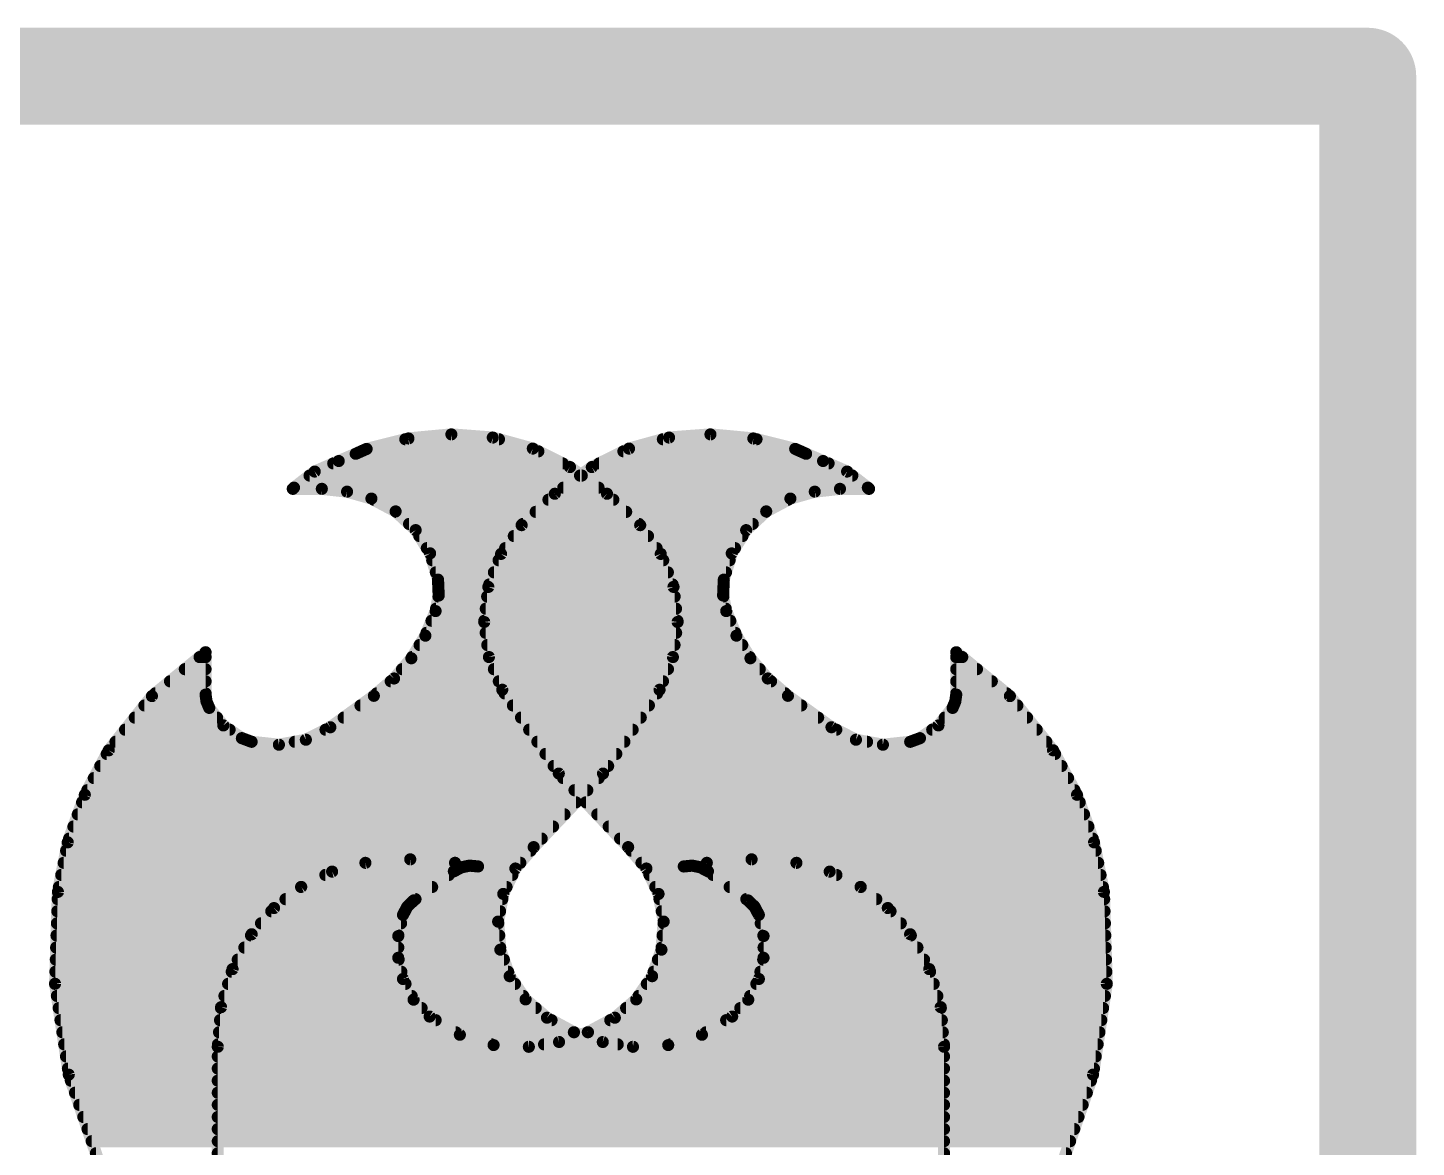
# Model space of a CAD drawing. Extents: x 0 to 108, y -18 to 20.
# Drawn here: x 16.238 to 19.152, y 16.802 to 19.152 of the extents above; entities that cross this region are included whole.
import ezdxf

# ---------------------------------------------------------------- set-up
doc = ezdxf.new("R2010")
doc.units = 0
for name, color, linetype in [('1', 12, 'CONTINUOUS'), ('16', 132, 'CONTINUOUS'), ('20', 53, 'CONTINUOUS'), ('21', 41, 'CONTINUOUS'), ('22', 40, 'CONTINUOUS')]:
    doc.layers.add(name, color=color, linetype=linetype)

msp = doc.modelspace()

# ---------------------------------------------------------------- linework, layer by layer
at = {"layer": '1', "const_width": 0.2032}
for points in [[(19.05, 19.05), (0, 19.05)], [(19.05, 0), (19.05, 19.05)]]:
    msp.add_lwpolyline(points, dxfattribs=at)
at = {"layer": '1', "const_width": 0.1016}
for points in [[(19.1008, 19.05, 1), (18.9992, 19.05)], [(19.05, 18.9992, 1), (19.05, 19.1008)]]:
    msp.add_lwpolyline(points, format="xyb", dxfattribs=at)
at = {"layer": '16', "const_width": 0.2032}
for points in [[(0, 19.05), (19.05, 19.05)], [(19.05, 19.05), (19.05, 0)]]:
    msp.add_lwpolyline(points, dxfattribs=at)
at = {"layer": '16', "const_width": 0.1016}
for points in [[(19.1008, 19.05, 1), (18.9992, 19.05)], [(19.05, 18.9992, 1), (19.05, 19.1008)]]:
    msp.add_lwpolyline(points, format="xyb", dxfattribs=at)
at = {"layer": '20', "const_width": 0.2032}
for points in [[(19.05, 19.05), (0, 19.05)], [(19.05, 0), (19.05, 19.05)]]:
    msp.add_lwpolyline(points, dxfattribs=at)
at = {"layer": '20', "const_width": 0.1016}
for points in [[(19.1008, 19.05, 1), (18.9992, 19.05)], [(19.05, 18.9992, 1), (19.05, 19.1008)]]:
    msp.add_lwpolyline(points, format="xyb", dxfattribs=at)
at = {"layer": '21', "const_width": 0.0254}
for points in [[(17.5839, 18.2916), (17.4999, 18.2684)], [(17.571, 18.288), (17.7674, 18.288)], [(17.6708, 18.2982), (17.5839, 18.2916)], [(17.7609, 18.2897), (17.6708, 18.2982)], [(17.8486, 18.2677), (17.7609, 18.2897)], [(17.4999, 18.2684), (17.4219, 18.2296)], [(17.4882, 18.2626), (17.8601, 18.2626)], [(17.8715, 18.2575), (17.8486, 18.2677)], [(17.9071, 18.2423), (17.8715, 18.2575)], [(17.4219, 18.2296), (17.3442, 18.1736)], [(17.4372, 18.2372), (17.9187, 18.2372)], [(17.9575, 18.2202), (17.9071, 18.2423)], [(17.3972, 18.2118), (17.9684, 18.2118)], [(18.001, 18.1864), (17.9575, 18.2202)], [(17.3442, 18.1736), (17.2746, 18.1077)], [(17.362, 18.1864), (18.001, 18.1864)], [(17.8385, 18.1635), (17.8897, 18.178)], [(17.8897, 18.178), (17.9426, 18.1839)], [(17.9426, 18.1839), (18.0036, 18.1839)], [(18.0035, 18.1839), (18.001, 18.1864)], [(18.0036, 18.1839), (18.0035, 18.1839)], [(17.3309, 18.161), (17.8338, 18.161)], [(17.7457, 18.0973), (17.7877, 18.1365)], [(17.7877, 18.1365), (17.8385, 18.1635)], [(17.2746, 18.1077), (17.2315, 18.0473)], [(17.2772, 18.1102), (17.7596, 18.1102)], [(17.3041, 18.1356), (17.7867, 18.1356)], [(17.2582, 18.0848), (17.738, 18.0848)], [(17.7154, 18.0484), (17.7457, 18.0973)], [(17.2401, 18.0594), (17.7222, 18.0594)], [(17.2315, 18.0473), (17.2047, 17.9781)], [(17.2263, 18.034), (17.711, 18.034)], [(17.6988, 17.9934), (17.7154, 18.0484)], [(17.2165, 18.0086), (17.7034, 18.0086)], [(17.6974, 17.96), (17.6988, 17.9934)], [(17.2047, 17.9781), (17.1961, 17.9044)], [(17.2067, 17.9832), (17.6984, 17.9832)], [(17.1994, 17.9324), (17.7029, 17.9324)], [(17.2023, 17.9578), (17.6978, 17.9578)], [(17.7039, 17.9273), (17.6974, 17.96)], [(17.1961, 17.9044), (17.206, 17.8309)], [(17.1964, 17.907), (17.7124, 17.907)], [(17.7254, 17.8758), (17.7039, 17.9273)], [(17.1992, 17.8816), (17.723, 17.8816)], [(17.7547, 17.8283), (17.7254, 17.8758)], [(17.2026, 17.8562), (17.7375, 17.8562)], [(17.206, 17.8309), (17.234, 17.7622)], [(17.2061, 17.8308), (17.7532, 17.8308)], [(17.791, 17.7859), (17.7547, 17.8283)], [(18.2991, 17.7489), (18.1865, 17.841)], [(18.1865, 17.841), (18.1865, 17.7521)], [(18.1865, 17.8308), (18.199, 17.8308)], [(17.2164, 17.8054), (17.7743, 17.8054)], [(18.1865, 17.8054), (18.23, 17.8054)], [(17.2268, 17.78), (17.7979, 17.78)], [(17.234, 17.7622), (17.3526, 17.5864)], [(17.8334, 17.7495), (17.791, 17.7859)], [(18.1865, 17.78), (18.2611, 17.78)], [(17.2391, 17.7546), (17.8275, 17.7546)], [(17.2563, 17.7292), (17.8615, 17.7292)], [(17.9248, 17.6835), (17.8334, 17.7495)], [(18.1845, 17.7376), (18.1788, 17.7241)], [(18.181, 17.7292), (18.3148, 17.7292)], [(18.1865, 17.7521), (18.1845, 17.7376)], [(18.1865, 17.7546), (18.2921, 17.7546)], [(18.3897, 17.6352), (18.2991, 17.7489)], [(17.2734, 17.7038), (17.8967, 17.7038)], [(18.1788, 17.7241), (18.1492, 17.6874)], [(18.1624, 17.7038), (18.335, 17.7038)], [(17.2905, 17.6784), (17.9348, 17.6784)], [(17.9761, 17.6573), (17.9248, 17.6835)], [(18.1492, 17.6874), (18.1103, 17.6606)], [(18.1361, 17.6784), (18.3553, 17.6784)], [(17.3077, 17.653), (17.9994, 17.653)], [(18.0327, 17.6469), (17.9761, 17.6573)], [(18.0899, 17.653), (18.0327, 17.6469)], [(18.1103, 17.6606), (18.0899, 17.653)], [(18.0899, 17.653), (18.3755, 17.653)], [(17.3248, 17.6276), (18.3938, 17.6276)], [(18.4398, 17.5418), (18.3897, 17.6352)], [(17.3419, 17.6022), (18.4074, 17.6022)], [(17.3526, 17.5864), (17.4981, 17.432)], [(17.3616, 17.5768), (18.4211, 17.5768)], [(17.3856, 17.5514), (18.4347, 17.5514)], [(17.4095, 17.526), (18.4455, 17.526)], [(18.4756, 17.442), (18.4398, 17.5418)], [(17.4334, 17.5006), (18.4546, 17.5006)], [(17.4574, 17.4752), (18.4637, 17.4752)], [(17.4813, 17.4498), (18.4728, 17.4498)], [(18.4963, 17.338), (18.4756, 17.442)], [(17.4981, 17.432), (17.5364, 17.3871)], [(17.5046, 17.4244), (18.4791, 17.4244)], [(16.877, 17.3806), (16.8122, 17.3485)], [(16.9469, 17.399), (16.877, 17.3806)], [(17.0409, 17.4063), (16.9469, 17.399)], [(16.9469, 17.399), (17.1349, 17.399)], [(17.1349, 17.399), (17.0409, 17.4063)], [(17.0485, 17.3203), (17.1324, 17.3812)], [(17.1324, 17.3812), (17.1481, 17.3896)], [(17.1832, 17.3914), (17.1349, 17.399)], [(17.1481, 17.3896), (17.1655, 17.3931)], [(17.1655, 17.3931), (17.1832, 17.3914)], [(17.5262, 17.399), (18.4842, 17.399)], [(17.5364, 17.3871), (17.5619, 17.3338)], [(16.8629, 17.3736), (17.1219, 17.3736)], [(17.5429, 17.3736), (18.4892, 17.3736)], [(16.8122, 17.3485), (16.7552, 17.3041)], [(16.7792, 17.3228), (17.0519, 17.3228)], [(16.8118, 17.3482), (17.0869, 17.3482)], [(17.555, 17.3482), (18.4943, 17.3482)], [(17.5619, 17.3338), (17.5726, 17.2757)], [(17.5639, 17.3228), (18.4968, 17.3228)], [(18.5023, 17.1452), (18.4963, 17.338)], [(16.7552, 17.3041), (16.7082, 17.2491)], [(16.7494, 17.2974), (17.0297, 17.2974)], [(17.0257, 17.2898), (17.0347, 17.3069)], [(17.0347, 17.3069), (17.0485, 17.3203)], [(17.5686, 17.2974), (18.4976, 17.2974)], [(16.7278, 17.272), (17.0217, 17.272)], [(17.0158, 17.2453), (17.0257, 17.2898)], [(17.5726, 17.2757), (17.568, 17.2168)], [(17.5724, 17.272), (18.4984, 17.272)], [(16.7082, 17.2491), (16.6681, 17.1759)], [(16.7068, 17.2466), (17.0161, 17.2466)], [(17.0158, 17.1997), (17.0158, 17.2453)], [(17.5704, 17.2466), (18.4992, 17.2466)], [(16.6929, 17.2212), (17.0158, 17.2212)], [(17.568, 17.2168), (17.5484, 17.1611)], [(17.5684, 17.2212), (18.5, 17.2212)], [(16.6681, 17.1759), (16.6441, 17.096)], [(16.679, 17.1958), (17.0166, 17.1958)], [(17.0257, 17.1552), (17.0158, 17.1997)], [(17.5606, 17.1958), (18.5008, 17.1958)], [(16.6664, 17.1704), (17.0223, 17.1704)], [(17.0479, 17.1118), (17.0257, 17.1552)], [(17.5484, 17.1611), (17.515, 17.1124)], [(17.5517, 17.1704), (18.5015, 17.1704)], [(16.6511, 17.1196), (17.0439, 17.1196)], [(16.6588, 17.145), (17.0309, 17.145)], [(17.52, 17.1196), (18.4985, 17.1196)], [(17.5374, 17.145), (18.5023, 17.145)], [(18.4735, 16.9545), (18.5023, 17.1452)], [(16.6441, 17.096), (16.6371, 17.0129)], [(16.6439, 17.0942), (17.0647, 17.0942)], [(17.0816, 17.0764), (17.0479, 17.1118)], [(17.515, 17.1124), (17.4702, 17.0739)], [(17.4939, 17.0942), (18.4946, 17.0942)], [(16.6418, 17.0688), (17.0942, 17.0688)], [(17.145, 17.0382), (17.0816, 17.0764)], [(17.4702, 17.0739), (17.4138, 17.0435)], [(17.4607, 17.0688), (18.4908, 17.0688)], [(16.6397, 17.0434), (17.1364, 17.0434)], [(17.2158, 17.0166), (17.145, 17.0382)], [(17.4138, 17.0435), (17.3531, 17.023)], [(17.4135, 17.0434), (18.4869, 17.0434)], [(16.6371, 17.0129), (16.6371, 15.4965)], [(16.6375, 17.018), (17.2112, 17.018)], [(17.2898, 17.0129), (17.2158, 17.0166)], [(17.3531, 17.023), (17.2898, 17.0129)], [(17.3218, 17.018), (18.4831, 17.018)], [(16.6371, 16.9926), (18.4792, 16.9926)], [(16.6371, 16.9672), (18.4754, 16.9672)], [(18.4107, 16.7721), (18.4735, 16.9545)], [(16.6371, 16.9418), (18.4691, 16.9418)], [(16.6371, 16.9164), (18.4604, 16.9164)], [(16.6371, 16.891), (18.4516, 16.891)], [(16.6371, 16.8656), (18.4429, 16.8656)], [(16.6371, 16.8402), (18.4341, 16.8402)], [(16.6371, 16.8148), (18.4254, 16.8148)]]:
    msp.add_lwpolyline(points, dxfattribs=at)
at = {"layer": '21', "const_width": 0.0127}
for points in [[(17.571, 18.2944, 1), (17.571, 18.2816)], [(17.5834, 18.2979, 1), (17.5844, 18.2852)], [(17.5856, 18.2855, 1), (17.5822, 18.2977)], [(17.6714, 18.3045, 1), (17.6702, 18.2919)], [(17.6713, 18.2919, 1), (17.6703, 18.3045)], [(17.7624, 18.2958, 1), (17.7593, 18.2835)], [(17.7602, 18.2833, 1), (17.7615, 18.296)], [(17.7674, 18.2816, 1), (17.7674, 18.2944)], [(17.4882, 18.269, 1), (17.4882, 18.2563)], [(17.4982, 18.2745, 1), (17.5016, 18.2623)], [(17.5027, 18.2627, 1), (17.4971, 18.2741)], [(17.8512, 18.2735, 1), (17.846, 18.2619)], [(17.8471, 18.2615, 1), (17.8501, 18.2739)], [(17.8601, 18.2563, 1), (17.8601, 18.269)], [(17.874, 18.2633, 1), (17.869, 18.2517)], [(17.8689, 18.2517, 1), (17.8741, 18.2633)], [(17.4191, 18.2353, 1), (17.4247, 18.2239)], [(17.4256, 18.2244, 1), (17.4182, 18.2348)], [(17.4372, 18.2436, 1), (17.4372, 18.2309)], [(17.9096, 18.2481, 1), (17.9046, 18.2365)], [(17.9046, 18.2365, 1), (17.9096, 18.2481)], [(17.9187, 18.2309, 1), (17.9187, 18.2436)], [(17.3972, 18.2182, 1), (17.3972, 18.2054)], [(17.9614, 18.2252, 1), (17.9536, 18.2152)], [(17.955, 18.2144, 1), (17.9601, 18.226)], [(17.9684, 18.2054, 1), (17.9684, 18.2182)], [(17.3405, 18.1787, 1), (17.3479, 18.1684)], [(17.3486, 18.1689, 1), (17.3398, 18.1782)], [(17.362, 18.1928, 1), (17.362, 18.1801)], [(17.889, 18.1843, 1), (17.8904, 18.1717)], [(17.8914, 18.1719, 1), (17.888, 18.1841)], [(17.9426, 18.1903, 1), (17.9426, 18.1776)], [(17.9433, 18.1776, 1), (17.9419, 18.1902)], [(18.0055, 18.1909, 1), (17.9965, 18.1819)], [(17.9971, 18.1814, 1), (18.0049, 18.1914)], [(18.0035, 18.1903, 1), (18.0035, 18.1776)], [(17.999, 18.1794, 1), (18.008, 18.1884)], [(18.001, 18.1801, 1), (18.001, 18.1928)], [(18.0036, 18.1776, 1), (18.0036, 18.1903)], [(18.0036, 18.1776, 1), (18.0036, 18.1903)], [(17.3309, 18.1674, 1), (17.3309, 18.1547)], [(17.7921, 18.1319, 1), (17.7834, 18.1412)], [(17.8368, 18.1696, 1), (17.8402, 18.1574)], [(17.8338, 18.1547, 1), (17.8338, 18.1674)], [(17.8415, 18.1579, 1), (17.8355, 18.1691)], [(17.2798, 18.104, 1), (17.2694, 18.1114)], [(17.2772, 18.1166, 1), (17.2772, 18.1039)], [(17.3041, 18.142, 1), (17.3041, 18.1292)], [(17.7596, 18.1039, 1), (17.7596, 18.1166)], [(17.7848, 18.1421, 1), (17.7907, 18.1309)], [(17.7867, 18.1292, 1), (17.7867, 18.142)], [(17.2582, 18.0912, 1), (17.2582, 18.0785)], [(17.2702, 18.1123, 1), (17.279, 18.1031)], [(17.738, 18.0785, 1), (17.738, 18.0912)], [(17.7414, 18.1019, 1), (17.7501, 18.0926)], [(17.7511, 18.0939, 1), (17.7403, 18.1006)], [(17.2401, 18.0658, 1), (17.2401, 18.053)], [(17.7222, 18.053, 1), (17.7222, 18.0658)], [(17.2263, 18.0404, 1), (17.2263, 18.0277)], [(17.2263, 18.051, 1), (17.2366, 18.0436)], [(17.2374, 18.045, 1), (17.2255, 18.0496)], [(17.71, 18.0518, 1), (17.7208, 18.0451)], [(17.7215, 18.0466, 1), (17.7093, 18.0503)], [(17.711, 18.0277, 1), (17.711, 18.0404)], [(17.2165, 18.015, 1), (17.2165, 18.0023)], [(17.7051, 17.9931, 1), (17.6925, 17.9937)], [(17.7034, 18.0023, 1), (17.7034, 18.015)], [(17.211, 17.9774, 1), (17.1984, 17.9789)], [(17.1988, 17.9804, 1), (17.2107, 17.9758)], [(17.2067, 17.9896, 1), (17.2067, 17.9768)], [(17.6927, 17.9952, 1), (17.7049, 17.9916)], [(17.6984, 17.9768, 1), (17.6984, 17.9896)], [(17.1994, 17.9388, 1), (17.1994, 17.9261)], [(17.2023, 17.9642, 1), (17.2023, 17.9515)], [(17.691, 17.9603, 1), (17.7037, 17.9598)], [(17.7036, 17.9613, 1), (17.6912, 17.9588)], [(17.6978, 17.9515, 1), (17.6978, 17.9642)], [(17.7029, 17.9261, 1), (17.7029, 17.9388)], [(17.2024, 17.9053, 1), (17.1898, 17.9036)], [(17.1964, 17.9134, 1), (17.1964, 17.9006)], [(17.7098, 17.9297, 1), (17.698, 17.9249)], [(17.6977, 17.9261, 1), (17.7101, 17.9285)], [(17.7124, 17.9006, 1), (17.7124, 17.9134)], [(17.1898, 17.9052, 1), (17.2024, 17.9037)], [(17.1992, 17.888, 1), (17.1992, 17.8753)], [(17.7308, 17.8791, 1), (17.72, 17.8725)], [(17.723, 17.8753, 1), (17.723, 17.888)], [(17.2026, 17.8626, 1), (17.2026, 17.8498)], [(17.7195, 17.8733, 1), (17.7312, 17.8782)], [(17.7375, 17.8498, 1), (17.7375, 17.8626)], [(17.2061, 17.8372, 1), (17.2061, 17.8244)], [(17.1997, 17.8301, 1), (17.2123, 17.8318)], [(17.2119, 17.8333, 1), (17.2002, 17.8285)], [(17.7595, 17.8324, 1), (17.7499, 17.8242)], [(17.7493, 17.825, 1), (17.7601, 17.8316)], [(17.7532, 17.8244, 1), (17.7532, 17.8372)], [(18.1865, 17.8372, 1), (18.1865, 17.8244)], [(18.1905, 17.8459, 1), (18.1825, 17.8361)], [(18.1929, 17.841, 1), (18.1802, 17.841)], [(18.199, 17.8244, 1), (18.199, 17.8372)], [(17.2164, 17.8118, 1), (17.2164, 17.7991)], [(17.7743, 17.7991, 1), (17.7743, 17.8118)], [(18.1865, 17.8118, 1), (18.1865, 17.7991)], [(18.23, 17.7991, 1), (18.23, 17.8118)], [(17.2268, 17.7864, 1), (17.2268, 17.7736)], [(17.2393, 17.7658, 1), (17.2287, 17.7586)], [(17.2281, 17.7598, 1), (17.2399, 17.7646)], [(17.7952, 17.7907, 1), (17.7869, 17.7811)], [(17.7862, 17.7818, 1), (17.7959, 17.79)], [(17.7979, 17.7736, 1), (17.7979, 17.7864)], [(18.1865, 17.7864, 1), (18.1865, 17.7736)], [(18.2611, 17.7736, 1), (18.2611, 17.7864)], [(17.2391, 17.761, 1), (17.2391, 17.7482)], [(17.2563, 17.7356, 1), (17.2563, 17.7229)], [(17.8371, 17.7546, 1), (17.8297, 17.7444)], [(17.8275, 17.7482, 1), (17.8275, 17.761)], [(17.8293, 17.7447, 1), (17.8375, 17.7543)], [(17.8615, 17.7229, 1), (17.8615, 17.7356)], [(18.181, 17.7356, 1), (18.181, 17.7229)], [(18.1782, 17.7384, 1), (18.1908, 17.7367)], [(18.1904, 17.7351, 1), (18.1787, 17.7401)], [(18.1865, 17.761, 1), (18.1865, 17.7482)], [(18.1928, 17.7512, 1), (18.1802, 17.753)], [(18.1802, 17.7521, 1), (18.1929, 17.7521)], [(18.2921, 17.7482, 1), (18.2921, 17.761)], [(18.304, 17.7529, 1), (18.2941, 17.745)], [(18.295, 17.744, 1), (18.3031, 17.7538)], [(18.3148, 17.7229, 1), (18.3148, 17.7356)], [(17.2734, 17.7102, 1), (17.2734, 17.6974)], [(17.8967, 17.6974, 1), (17.8967, 17.7102)], [(18.1624, 17.7102, 1), (18.1624, 17.6974)], [(18.173, 17.7266, 1), (18.1846, 17.7216)], [(18.1837, 17.7201, 1), (18.1739, 17.7281)], [(18.335, 17.6974, 1), (18.335, 17.7102)], [(17.2905, 17.6848, 1), (17.2905, 17.672)], [(17.9277, 17.6892, 1), (17.9219, 17.6778)], [(17.9211, 17.6784, 1), (17.9285, 17.6886)], [(17.9348, 17.672, 1), (17.9348, 17.6848)], [(18.1361, 17.6848, 1), (18.1361, 17.672)], [(18.1442, 17.6914, 1), (18.1541, 17.6834)], [(18.1528, 17.6821, 1), (18.1456, 17.6926)], [(18.3553, 17.672, 1), (18.3553, 17.6848)], [(17.3077, 17.6594, 1), (17.3077, 17.6467)], [(17.9772, 17.6636, 1), (17.9749, 17.6511)], [(17.9732, 17.6517, 1), (17.979, 17.663)], [(17.9994, 17.6467, 1), (17.9994, 17.6594)], [(18.032, 17.6532, 1), (18.0333, 17.6405)], [(18.0315, 17.6406, 1), (18.0338, 17.6531)], [(18.0899, 17.6594, 1), (18.0899, 17.6467)], [(18.0877, 17.659, 1), (18.0921, 17.647)], [(18.0906, 17.6467, 1), (18.0892, 17.6593)], [(18.1067, 17.6658, 1), (18.1139, 17.6554)], [(18.1125, 17.6546, 1), (18.1081, 17.6666)], [(18.3755, 17.6467, 1), (18.3755, 17.6594)], [(17.3248, 17.634, 1), (17.3248, 17.6212)], [(18.3953, 17.6382, 1), (18.3841, 17.6322)], [(18.3847, 17.6312, 1), (18.3947, 17.6392)], [(18.3938, 17.6212, 1), (18.3938, 17.634)], [(17.3419, 17.6086, 1), (17.3419, 17.5958)], [(17.3572, 17.5907, 1), (17.348, 17.582)], [(17.3474, 17.5828, 1), (17.3579, 17.5899)], [(18.4074, 17.5958, 1), (18.4074, 17.6086)], [(17.3616, 17.5832, 1), (17.3616, 17.5705)], [(18.4211, 17.5705, 1), (18.4211, 17.5832)], [(17.3856, 17.5578, 1), (17.3856, 17.545)], [(17.4095, 17.5324, 1), (17.4095, 17.5196)], [(18.4458, 17.5439, 1), (18.4339, 17.5396)], [(18.4342, 17.5388, 1), (18.4454, 17.5448)], [(18.4347, 17.545, 1), (18.4347, 17.5578)], [(18.4455, 17.5196, 1), (18.4455, 17.5324)], [(17.4334, 17.507, 1), (17.4334, 17.4943)], [(18.4546, 17.4943, 1), (18.4546, 17.507)], [(17.4574, 17.4816, 1), (17.4574, 17.4688)], [(18.4637, 17.4688, 1), (18.4637, 17.4816)], [(17.4813, 17.4562, 1), (17.4813, 17.4434)], [(18.4819, 17.4432, 1), (18.4694, 17.4407)], [(18.4697, 17.4398, 1), (18.4816, 17.4441)], [(18.4728, 17.4434, 1), (18.4728, 17.4562)], [(17.5029, 17.4361, 1), (17.4933, 17.4279)], [(17.4935, 17.4276, 1), (17.5027, 17.4364)], [(17.5046, 17.4308, 1), (17.5046, 17.4181)], [(18.4791, 17.4181, 1), (18.4791, 17.4308)], [(16.8754, 17.3867, 1), (16.8786, 17.3744)], [(16.8798, 17.3749, 1), (16.8742, 17.3863)], [(16.9469, 17.4054, 1), (16.9469, 17.3926)], [(16.9464, 17.4053, 1), (16.9474, 17.3927)], [(16.9485, 17.3929, 1), (16.9453, 17.4051)], [(17.0414, 17.4127, 1), (17.0404, 17.4)], [(17.0414, 17.4, 1), (17.0404, 17.4127)], [(17.1294, 17.3868, 1), (17.1354, 17.3756)], [(17.1359, 17.4053, 1), (17.1339, 17.3927)], [(17.1361, 17.3761, 1), (17.1287, 17.3863)], [(17.1344, 17.3927, 1), (17.1354, 17.4053)], [(17.1349, 17.3926, 1), (17.1349, 17.4054)], [(17.1468, 17.3958, 1), (17.1493, 17.3834)], [(17.1511, 17.384, 1), (17.1451, 17.3952)], [(17.1661, 17.3994, 1), (17.1649, 17.3868)], [(17.1668, 17.3869, 1), (17.1642, 17.3993)], [(17.1822, 17.3851, 1), (17.1842, 17.3977)], [(17.1826, 17.3851, 1), (17.1838, 17.3977)], [(17.5262, 17.4054, 1), (17.5262, 17.3926)], [(17.5422, 17.3898, 1), (17.5307, 17.3843)], [(17.5316, 17.3829, 1), (17.5413, 17.3912)], [(18.4842, 17.3926, 1), (18.4842, 17.4054)], [(16.8629, 17.38, 1), (16.8629, 17.3672)], [(17.1219, 17.3672, 1), (17.1219, 17.38)], [(17.5429, 17.38, 1), (17.5429, 17.3672)], [(18.4892, 17.3672, 1), (18.4892, 17.38)], [(16.7792, 17.3292, 1), (16.7792, 17.3164)], [(16.8118, 17.3546, 1), (16.8118, 17.3419)], [(16.8094, 17.3542, 1), (16.815, 17.3428)], [(16.8161, 17.3435, 1), (16.8083, 17.3535)], [(17.0519, 17.3164, 1), (17.0519, 17.3292)], [(17.0869, 17.3419, 1), (17.0869, 17.3546)], [(17.555, 17.3546, 1), (17.555, 17.3419)], [(17.5681, 17.3349, 1), (17.5556, 17.3326)], [(17.5561, 17.331, 1), (17.5676, 17.3365)], [(17.5639, 17.3292, 1), (17.5639, 17.3164)], [(18.5026, 17.3382, 1), (18.49, 17.3378)], [(18.4901, 17.3368, 1), (18.5025, 17.3392)], [(18.4943, 17.3419, 1), (18.4943, 17.3546)], [(18.4968, 17.3164, 1), (18.4968, 17.3292)], [(16.7494, 17.3038, 1), (16.7494, 17.291)], [(16.7513, 17.3091, 1), (16.7591, 17.2991)], [(16.76, 17.3, 1), (16.7503, 17.3082)], [(17.0303, 17.3114, 1), (17.0391, 17.3023)], [(17.0403, 17.3039, 1), (17.0291, 17.3098)], [(17.0297, 17.291, 1), (17.0297, 17.3038)], [(17.0448, 17.3254, 1), (17.0522, 17.3152)], [(17.0529, 17.3158, 1), (17.0441, 17.3248)], [(17.5686, 17.3038, 1), (17.5686, 17.291)], [(18.4976, 17.291, 1), (18.4976, 17.3038)], [(16.7278, 17.2784, 1), (16.7278, 17.2657)], [(17.0201, 17.2928, 1), (17.0313, 17.2868)], [(17.0319, 17.2884, 1), (17.0195, 17.2912)], [(17.0217, 17.2657, 1), (17.0217, 17.2784)], [(17.5724, 17.2784, 1), (17.5724, 17.2657)], [(17.579, 17.2752, 1), (17.5663, 17.2762)], [(17.5664, 17.2745, 1), (17.5789, 17.2768)], [(18.4984, 17.2657, 1), (18.4984, 17.2784)], [(16.7068, 17.253, 1), (16.7068, 17.2402)], [(16.7034, 17.2532, 1), (16.713, 17.245)], [(16.7138, 17.246, 1), (16.7026, 17.2522)], [(17.0221, 17.2453, 1), (17.0094, 17.2453)], [(17.0096, 17.2467, 1), (17.022, 17.2439)], [(17.0161, 17.2402, 1), (17.0161, 17.253)], [(17.5704, 17.253, 1), (17.5704, 17.2402)], [(18.4992, 17.2402, 1), (18.4992, 17.253)], [(16.6929, 17.2276, 1), (16.6929, 17.2148)], [(17.0158, 17.2148, 1), (17.0158, 17.2276)], [(17.5617, 17.2173, 1), (17.5744, 17.2163)], [(17.5684, 17.2276, 1), (17.5684, 17.2148)], [(17.574, 17.2147, 1), (17.5621, 17.2189)], [(18.5, 17.2148, 1), (18.5, 17.2276)], [(16.6742, 17.1741, 1), (16.662, 17.1778)], [(16.679, 17.2022, 1), (16.679, 17.1895)], [(17.0094, 17.1997, 1), (17.0221, 17.1997)], [(17.022, 17.2011, 1), (17.0096, 17.1983)], [(17.0166, 17.1895, 1), (17.0166, 17.2022)], [(17.5606, 17.2022, 1), (17.5606, 17.1895)], [(18.5008, 17.1895, 1), (18.5008, 17.2022)], [(16.6664, 17.1768, 1), (16.6664, 17.164)], [(16.6625, 17.179, 1), (16.6737, 17.1729)], [(17.0314, 17.1581, 1), (17.02, 17.1523)], [(17.0195, 17.1538, 1), (17.0319, 17.1566)], [(17.0223, 17.164, 1), (17.0223, 17.1768)], [(17.5424, 17.1632, 1), (17.5544, 17.159)], [(17.5536, 17.1575, 1), (17.5432, 17.1647)], [(17.5517, 17.1768, 1), (17.5517, 17.164)], [(18.5015, 17.164, 1), (18.5015, 17.1768)], [(16.6511, 17.126, 1), (16.6511, 17.1133)], [(16.6588, 17.1514, 1), (16.6588, 17.1386)], [(17.0309, 17.1386, 1), (17.0309, 17.1514)], [(17.0439, 17.1133, 1), (17.0439, 17.126)], [(17.52, 17.126, 1), (17.52, 17.1133)], [(17.5374, 17.1514, 1), (17.5374, 17.1386)], [(18.496, 17.145, 1), (18.5087, 17.1454)], [(18.5086, 17.1442, 1), (18.4961, 17.1461)], [(18.4985, 17.1133, 1), (18.4985, 17.126)], [(18.5023, 17.1386, 1), (18.5023, 17.1514)], [(16.6439, 17.1006, 1), (16.6439, 17.0878)], [(16.6504, 17.0955, 1), (16.6377, 17.0966)], [(16.638, 17.0979, 1), (16.6501, 17.0942)], [(17.0525, 17.1161, 1), (17.0433, 17.1074)], [(17.0423, 17.1089, 1), (17.0536, 17.1146)], [(17.0647, 17.0878, 1), (17.0647, 17.1006)], [(17.4939, 17.1006, 1), (17.4939, 17.0878)], [(17.5098, 17.1159, 1), (17.5203, 17.1088)], [(17.5192, 17.1075, 1), (17.5109, 17.1172)], [(18.4946, 17.0878, 1), (18.4946, 17.1006)], [(16.6418, 17.0752, 1), (16.6418, 17.0624)], [(17.0849, 17.0818, 1), (17.0783, 17.071)], [(17.077, 17.072, 1), (17.0862, 17.0808)], [(17.0942, 17.0624, 1), (17.0942, 17.0752)], [(17.4607, 17.0752, 1), (17.4607, 17.0624)], [(17.4661, 17.0787, 1), (17.4743, 17.0691)], [(17.4732, 17.0683, 1), (17.4672, 17.0795)], [(18.4908, 17.0624, 1), (18.4908, 17.0752)], [(16.6397, 17.0498, 1), (16.6397, 17.0371)], [(17.1364, 17.0371, 1), (17.1364, 17.0498)], [(17.1469, 17.0443, 1), (17.1432, 17.0321)], [(17.1417, 17.0327, 1), (17.1483, 17.0436)], [(17.4135, 17.0498, 1), (17.4135, 17.0371)], [(17.4108, 17.0491, 1), (17.4168, 17.0379)], [(17.4158, 17.0375, 1), (17.4118, 17.0495)], [(18.4869, 17.0371, 1), (18.4869, 17.0498)], [(16.6435, 17.0129, 1), (16.6307, 17.0129)], [(16.6308, 17.0134, 1), (16.6434, 17.0124)], [(16.6375, 17.0244, 1), (16.6375, 17.0116)], [(17.2162, 17.0229, 1), (17.2155, 17.0102)], [(17.2112, 17.0116, 1), (17.2112, 17.0244)], [(17.214, 17.0105, 1), (17.2177, 17.0226)], [(17.2888, 17.0192, 1), (17.2908, 17.0066)], [(17.2895, 17.0066, 1), (17.2901, 17.0192)], [(17.3218, 17.0244, 1), (17.3218, 17.0116)], [(17.3511, 17.029, 1), (17.3551, 17.017)], [(17.3541, 17.0167, 1), (17.3521, 17.0292)], [(18.4831, 17.0116, 1), (18.4831, 17.0244)], [(16.6371, 16.999, 1), (16.6371, 16.9862)], [(18.4792, 16.9862, 1), (18.4792, 16.999)], [(16.6371, 16.9482, 1), (16.6371, 16.9354)], [(16.6371, 16.9736, 1), (16.6371, 16.9609)], [(18.4672, 16.9554, 1), (18.4798, 16.9535)], [(18.4795, 16.9524, 1), (18.4675, 16.9565)], [(18.4691, 16.9354, 1), (18.4691, 16.9482)], [(18.4754, 16.9609, 1), (18.4754, 16.9736)], [(16.6371, 16.9228, 1), (16.6371, 16.91)], [(18.4604, 16.91, 1), (18.4604, 16.9228)], [(16.6371, 16.8974, 1), (16.6371, 16.8847)], [(18.4516, 16.8847, 1), (18.4516, 16.8974)], [(16.6371, 16.872, 1), (16.6371, 16.8592)], [(18.4429, 16.8592, 1), (18.4429, 16.872)], [(16.6371, 16.8466, 1), (16.6371, 16.8338)], [(18.4341, 16.8338, 1), (18.4341, 16.8466)], [(16.6371, 16.8212, 1), (16.6371, 16.8085)], [(18.4254, 16.8085, 1), (18.4254, 16.8212)], [(16.6371, 16.7958, 1), (16.6371, 16.783)], [(18.4166, 16.783, 1), (18.4166, 16.7958)]]:
    msp.add_lwpolyline(points, format="xyb", dxfattribs=at)
at = {"layer": '22', "const_width": 0.0254}
for points in [[(16.9494, 18.2677), (17.0372, 18.2897)], [(17.0306, 18.288), (17.227, 18.288)], [(17.0372, 18.2897), (17.1272, 18.2982)], [(17.1272, 18.2982), (17.2141, 18.2916)], [(17.2141, 18.2916), (17.2981, 18.2684)], [(16.8909, 18.2423), (16.9265, 18.2575)], [(16.9265, 18.2575), (16.9494, 18.2677)], [(16.938, 18.2626), (17.3098, 18.2626)], [(17.2981, 18.2684), (17.3761, 18.2296)], [(16.8405, 18.2202), (16.8909, 18.2423)], [(16.8793, 18.2372), (17.3608, 18.2372)], [(17.3761, 18.2296), (17.4538, 18.1736)], [(16.797, 18.1864), (16.8405, 18.2202)], [(16.8297, 18.2118), (17.4008, 18.2118)], [(16.8554, 18.1839), (16.7944, 18.1839)], [(16.7944, 18.1839), (16.7945, 18.1839)], [(16.7945, 18.1839), (16.797, 18.1864)], [(16.797, 18.1864), (17.436, 18.1864)], [(16.9083, 18.178), (16.8554, 18.1839)], [(16.9595, 18.1635), (16.9083, 18.178)], [(17.4538, 18.1736), (17.5234, 18.1077)], [(17.0103, 18.1365), (16.9595, 18.1635)], [(16.9642, 18.161), (17.4671, 18.161)], [(17.0523, 18.0973), (17.0103, 18.1365)], [(17.0113, 18.1356), (17.4939, 18.1356)], [(17.0384, 18.1102), (17.5208, 18.1102)], [(17.5234, 18.1077), (17.5665, 18.0473)], [(17.0826, 18.0484), (17.0523, 18.0973)], [(17.06, 18.0848), (17.5398, 18.0848)], [(17.0758, 18.0594), (17.5579, 18.0594)], [(17.0992, 17.9934), (17.0826, 18.0484)], [(17.087, 18.034), (17.5717, 18.034)], [(17.5665, 18.0473), (17.5933, 17.9781)], [(17.0946, 18.0086), (17.5815, 18.0086)], [(17.1006, 17.96), (17.0992, 17.9934)], [(17.0996, 17.9832), (17.5913, 17.9832)], [(17.5933, 17.9781), (17.6019, 17.9044)], [(17.0941, 17.9273), (17.1006, 17.96)], [(17.0951, 17.9324), (17.5986, 17.9324)], [(17.1002, 17.9578), (17.5957, 17.9578)], [(17.0726, 17.8758), (17.0941, 17.9273)], [(17.0856, 17.907), (17.6016, 17.907)], [(17.6019, 17.9044), (17.592, 17.8309)], [(17.0433, 17.8283), (17.0726, 17.8758)], [(17.075, 17.8816), (17.5988, 17.8816)], [(17.0605, 17.8562), (17.5954, 17.8562)], [(16.4989, 17.7489), (16.6115, 17.841)], [(16.599, 17.8308), (16.6115, 17.8308)], [(16.6115, 17.841), (16.6115, 17.7521)], [(17.007, 17.7859), (17.0433, 17.8283)], [(17.0448, 17.8308), (17.5919, 17.8308)], [(17.592, 17.8309), (17.564, 17.7622)], [(16.568, 17.8054), (16.6115, 17.8054)], [(17.0237, 17.8054), (17.5816, 17.8054)], [(16.5369, 17.78), (16.6115, 17.78)], [(16.9646, 17.7495), (17.007, 17.7859)], [(17.0001, 17.78), (17.5712, 17.78)], [(17.564, 17.7622), (17.4454, 17.5864)], [(16.4083, 17.6352), (16.4989, 17.7489)], [(16.4832, 17.7292), (16.617, 17.7292)], [(16.5059, 17.7546), (16.6115, 17.7546)], [(16.6115, 17.7521), (16.6135, 17.7376)], [(16.6135, 17.7376), (16.6192, 17.7241)], [(16.8732, 17.6835), (16.9646, 17.7495)], [(16.9365, 17.7292), (17.5417, 17.7292)], [(16.9705, 17.7546), (17.5589, 17.7546)], [(16.463, 17.7038), (16.6356, 17.7038)], [(16.6192, 17.7241), (16.6488, 17.6874)], [(16.9013, 17.7038), (17.5246, 17.7038)], [(16.4427, 17.6784), (16.6619, 17.6784)], [(16.6488, 17.6874), (16.6877, 17.6606)], [(16.8219, 17.6573), (16.8732, 17.6835)], [(16.8632, 17.6784), (17.5075, 17.6784)], [(16.4225, 17.653), (16.7081, 17.653)], [(16.6877, 17.6606), (16.7081, 17.653)], [(16.7081, 17.653), (16.7653, 17.6469)], [(16.7653, 17.6469), (16.8219, 17.6573)], [(16.7986, 17.653), (17.4903, 17.653)], [(16.3582, 17.5418), (16.4083, 17.6352)], [(16.4042, 17.6276), (17.4732, 17.6276)], [(16.3906, 17.6022), (17.4561, 17.6022)], [(17.4454, 17.5864), (17.2999, 17.432)], [(16.377, 17.5768), (17.4364, 17.5768)], [(16.3224, 17.442), (16.3582, 17.5418)], [(16.3525, 17.526), (17.3885, 17.526)], [(16.3633, 17.5514), (17.4124, 17.5514)], [(16.3434, 17.5006), (17.3646, 17.5006)], [(16.3343, 17.4752), (17.3406, 17.4752)], [(16.3017, 17.338), (16.3224, 17.442)], [(16.3252, 17.4498), (17.3167, 17.4498)], [(16.3189, 17.4244), (17.2934, 17.4244)], [(17.2999, 17.432), (17.2616, 17.3871)], [(16.3138, 17.399), (17.2718, 17.399)], [(17.2616, 17.3871), (17.2361, 17.3338)], [(17.6148, 17.3914), (17.6631, 17.399)], [(17.6325, 17.3931), (17.6148, 17.3914)], [(17.6499, 17.3896), (17.6325, 17.3931)], [(17.6656, 17.3812), (17.6499, 17.3896)], [(17.6631, 17.399), (17.7571, 17.4063)], [(17.6631, 17.399), (17.8511, 17.399)], [(17.7495, 17.3203), (17.6656, 17.3812)], [(17.7571, 17.4063), (17.8511, 17.399)], [(17.8511, 17.399), (17.921, 17.3806)], [(17.921, 17.3806), (17.9858, 17.3485)], [(16.3088, 17.3736), (17.2552, 17.3736)], [(17.6761, 17.3736), (17.9351, 17.3736)], [(16.2957, 17.1452), (16.3017, 17.338)], [(16.3012, 17.3228), (17.2341, 17.3228)], [(16.3037, 17.3482), (17.243, 17.3482)], [(17.2361, 17.3338), (17.2254, 17.2757)], [(17.7111, 17.3482), (17.9862, 17.3482)], [(17.7461, 17.3228), (18.0188, 17.3228)], [(17.9858, 17.3485), (18.0428, 17.3041)], [(16.3004, 17.2974), (17.2294, 17.2974)], [(17.7633, 17.3069), (17.7495, 17.3203)], [(17.7723, 17.2898), (17.7633, 17.3069)], [(17.7683, 17.2974), (18.0486, 17.2974)], [(18.0428, 17.3041), (18.0898, 17.2491)], [(16.2996, 17.272), (17.2257, 17.272)], [(17.2254, 17.2757), (17.23, 17.2168)], [(17.7822, 17.2453), (17.7723, 17.2898)], [(17.7763, 17.272), (18.0702, 17.272)], [(16.2988, 17.2466), (17.2276, 17.2466)], [(17.7819, 17.2466), (18.0912, 17.2466)], [(17.7822, 17.1997), (17.7822, 17.2453)], [(18.0898, 17.2491), (18.1299, 17.1759)], [(16.298, 17.2212), (17.2296, 17.2212)], [(17.23, 17.2168), (17.2496, 17.1611)], [(17.7822, 17.2212), (18.1051, 17.2212)], [(16.2973, 17.1958), (17.2374, 17.1958)], [(17.7723, 17.1552), (17.7822, 17.1997)], [(17.7814, 17.1958), (18.119, 17.1958)], [(18.1299, 17.1759), (18.1539, 17.096)], [(16.2965, 17.1704), (17.2463, 17.1704)], [(17.2496, 17.1611), (17.283, 17.1124)], [(17.7501, 17.1118), (17.7723, 17.1552)], [(17.7757, 17.1704), (18.1316, 17.1704)], [(16.3245, 16.9545), (16.2957, 17.1452)], [(16.2957, 17.145), (17.2606, 17.145)], [(16.2995, 17.1196), (17.278, 17.1196)], [(17.7541, 17.1196), (18.1469, 17.1196)], [(17.7671, 17.145), (18.1392, 17.145)], [(16.3034, 17.0942), (17.3041, 17.0942)], [(17.283, 17.1124), (17.3278, 17.0739)], [(17.7164, 17.0764), (17.7501, 17.1118)], [(17.7334, 17.0942), (18.1541, 17.0942)], [(18.1539, 17.096), (18.1609, 17.0129)], [(16.3072, 17.0688), (17.3373, 17.0688)], [(17.3278, 17.0739), (17.3842, 17.0435)], [(17.653, 17.0382), (17.7164, 17.0764)], [(17.7038, 17.0688), (18.1562, 17.0688)], [(16.3111, 17.0434), (17.3845, 17.0434)], [(17.3842, 17.0435), (17.4449, 17.023)], [(17.5822, 17.0166), (17.653, 17.0382)], [(17.6616, 17.0434), (18.1583, 17.0434)], [(16.3149, 17.018), (17.4762, 17.018)], [(17.4449, 17.023), (17.5082, 17.0129)], [(17.5082, 17.0129), (17.5822, 17.0166)], [(17.5868, 17.018), (18.1605, 17.018)], [(18.1609, 17.0129), (18.1609, 15.4965)], [(16.3188, 16.9926), (18.1609, 16.9926)], [(16.3226, 16.9672), (18.1609, 16.9672)], [(16.3873, 16.7721), (16.3245, 16.9545)], [(16.3289, 16.9418), (18.1609, 16.9418)], [(16.3376, 16.9164), (18.1609, 16.9164)], [(16.3464, 16.891), (18.1609, 16.891)], [(16.3551, 16.8656), (18.1609, 16.8656)], [(16.3639, 16.8402), (18.1609, 16.8402)], [(16.3726, 16.8148), (18.1609, 16.8148)]]:
    msp.add_lwpolyline(points, dxfattribs=at)
at = {"layer": '22', "const_width": 0.0127}
for points in [[(17.0306, 18.2944, 1), (17.0306, 18.2816)], [(17.0365, 18.296, 1), (17.0378, 18.2833)], [(17.0387, 18.2835, 1), (17.0356, 18.2958)], [(17.1277, 18.3045, 1), (17.1267, 18.2919)], [(17.1278, 18.2919, 1), (17.1266, 18.3045)], [(17.2158, 18.2977, 1), (17.2124, 18.2855)], [(17.2136, 18.2852, 1), (17.2146, 18.2979)], [(17.227, 18.2816, 1), (17.227, 18.2944)], [(16.9239, 18.2633, 1), (16.9291, 18.2517)], [(16.929, 18.2517, 1), (16.924, 18.2633)], [(16.938, 18.269, 1), (16.938, 18.2563)], [(16.9479, 18.2739, 1), (16.9509, 18.2615)], [(16.952, 18.2619, 1), (16.9468, 18.2735)], [(17.3009, 18.2741, 1), (17.2953, 18.2627)], [(17.2964, 18.2623, 1), (17.2998, 18.2745)], [(17.3098, 18.2563, 1), (17.3098, 18.269)], [(16.8793, 18.2436, 1), (16.8793, 18.2309)], [(16.8884, 18.2481, 1), (16.8934, 18.2365)], [(16.8934, 18.2365, 1), (16.8884, 18.2481)], [(17.3608, 18.2309, 1), (17.3608, 18.2436)], [(17.3798, 18.2348, 1), (17.3724, 18.2244)], [(17.3733, 18.2239, 1), (17.3789, 18.2353)], [(16.8297, 18.2182, 1), (16.8297, 18.2054)], [(16.8379, 18.226, 1), (16.843, 18.2144)], [(16.8444, 18.2152, 1), (16.8366, 18.2252)], [(17.4008, 18.2054, 1), (17.4008, 18.2182)], [(16.7944, 18.1903, 1), (16.7944, 18.1776)], [(16.7944, 18.1903, 1), (16.7944, 18.1776)], [(16.79, 18.1884, 1), (16.799, 18.1794)], [(16.797, 18.1928, 1), (16.797, 18.1801)], [(16.7931, 18.1914, 1), (16.8009, 18.1814)], [(16.8015, 18.1819, 1), (16.7925, 18.1909)], [(16.7945, 18.1776, 1), (16.7945, 18.1903)], [(16.8561, 18.1902, 1), (16.8547, 18.1776)], [(16.8554, 18.1776, 1), (16.8554, 18.1903)], [(16.91, 18.1841, 1), (16.9066, 18.1719)], [(16.9076, 18.1717, 1), (16.909, 18.1843)], [(17.436, 18.1801, 1), (17.436, 18.1928)], [(17.4582, 18.1782, 1), (17.4494, 18.1689)], [(17.4501, 18.1684, 1), (17.4575, 18.1787)], [(16.9625, 18.1691, 1), (16.9565, 18.1579)], [(16.9578, 18.1574, 1), (16.9612, 18.1696)], [(16.9642, 18.1674, 1), (16.9642, 18.1547)], [(17.0146, 18.1412, 1), (17.0059, 18.1319)], [(17.4671, 18.1547, 1), (17.4671, 18.1674)], [(17.0113, 18.142, 1), (17.0113, 18.1292)], [(17.0073, 18.1309, 1), (17.0132, 18.1421)], [(17.0384, 18.1166, 1), (17.0384, 18.1039)], [(17.4939, 18.1292, 1), (17.4939, 18.142)], [(17.5286, 18.1114, 1), (17.5182, 18.104)], [(17.5208, 18.1039, 1), (17.5208, 18.1166)], [(17.0577, 18.1006, 1), (17.0469, 18.0939)], [(17.0479, 18.0926, 1), (17.0566, 18.1019)], [(17.06, 18.0912, 1), (17.06, 18.0785)], [(17.519, 18.1031, 1), (17.5278, 18.1123)], [(17.5398, 18.0785, 1), (17.5398, 18.0912)], [(17.0758, 18.0658, 1), (17.0758, 18.053)], [(17.5579, 18.053, 1), (17.5579, 18.0658)], [(17.0887, 18.0503, 1), (17.0765, 18.0466)], [(17.0772, 18.0451, 1), (17.088, 18.0518)], [(17.087, 18.0404, 1), (17.087, 18.0277)], [(17.5725, 18.0496, 1), (17.5606, 18.045)], [(17.5614, 18.0436, 1), (17.5717, 18.051)], [(17.5717, 18.0277, 1), (17.5717, 18.0404)], [(17.0946, 18.015, 1), (17.0946, 18.0023)], [(17.1055, 17.9937, 1), (17.0929, 17.9931)], [(17.5815, 18.0023, 1), (17.5815, 18.015)], [(17.0931, 17.9916, 1), (17.1053, 17.9952)], [(17.0996, 17.9896, 1), (17.0996, 17.9768)], [(17.5996, 17.9789, 1), (17.587, 17.9774)], [(17.5873, 17.9758, 1), (17.5992, 17.9804)], [(17.5913, 17.9768, 1), (17.5913, 17.9896)], [(17.0951, 17.9388, 1), (17.0951, 17.9261)], [(17.1002, 17.9642, 1), (17.1002, 17.9515)], [(17.1068, 17.9588, 1), (17.0944, 17.9613)], [(17.0943, 17.9598, 1), (17.107, 17.9603)], [(17.5957, 17.9515, 1), (17.5957, 17.9642)], [(17.5986, 17.9261, 1), (17.5986, 17.9388)], [(17.0856, 17.9134, 1), (17.0856, 17.9006)], [(17.0879, 17.9285, 1), (17.1003, 17.9261)], [(17.1, 17.9249, 1), (17.0882, 17.9297)], [(17.6082, 17.9036, 1), (17.5956, 17.9053)], [(17.6016, 17.9006, 1), (17.6016, 17.9134)], [(17.078, 17.8725, 1), (17.0672, 17.8791)], [(17.075, 17.888, 1), (17.075, 17.8753)], [(17.5956, 17.9037, 1), (17.6082, 17.9052)], [(17.5988, 17.8753, 1), (17.5988, 17.888)], [(17.0605, 17.8626, 1), (17.0605, 17.8498)], [(17.0668, 17.8782, 1), (17.0785, 17.8733)], [(17.5954, 17.8498, 1), (17.5954, 17.8626)], [(16.599, 17.8372, 1), (16.599, 17.8244)], [(16.6179, 17.841, 1), (16.6051, 17.841)], [(16.6155, 17.8361, 1), (16.6075, 17.8459)], [(16.6115, 17.8244, 1), (16.6115, 17.8372)], [(17.0379, 17.8316, 1), (17.0487, 17.825)], [(17.0448, 17.8372, 1), (17.0448, 17.8244)], [(17.0481, 17.8242, 1), (17.0385, 17.8324)], [(17.5857, 17.8318, 1), (17.5983, 17.8301)], [(17.5978, 17.8285, 1), (17.5861, 17.8333)], [(17.5919, 17.8244, 1), (17.5919, 17.8372)], [(16.568, 17.8118, 1), (16.568, 17.7991)], [(16.6115, 17.7991, 1), (16.6115, 17.8118)], [(17.0237, 17.8118, 1), (17.0237, 17.7991)], [(17.5816, 17.7991, 1), (17.5816, 17.8118)], [(16.5369, 17.7864, 1), (16.5369, 17.7736)], [(16.6115, 17.7736, 1), (16.6115, 17.7864)], [(17.0001, 17.7864, 1), (17.0001, 17.7736)], [(17.0021, 17.79, 1), (17.0118, 17.7818)], [(17.0111, 17.7811, 1), (17.0028, 17.7907)], [(17.5581, 17.7646, 1), (17.5699, 17.7598)], [(17.5693, 17.7586, 1), (17.5587, 17.7658)], [(17.5712, 17.7736, 1), (17.5712, 17.7864)], [(16.4832, 17.7356, 1), (16.4832, 17.7229)], [(16.4949, 17.7538, 1), (16.503, 17.744)], [(16.5039, 17.745, 1), (16.494, 17.7529)], [(16.5059, 17.761, 1), (16.5059, 17.7482)], [(16.6051, 17.7521, 1), (16.6179, 17.7521)], [(16.6178, 17.753, 1), (16.6052, 17.7512)], [(16.6193, 17.7401, 1), (16.6076, 17.7351)], [(16.6072, 17.7367, 1), (16.6198, 17.7384)], [(16.6115, 17.7482, 1), (16.6115, 17.761)], [(16.617, 17.7229, 1), (16.617, 17.7356)], [(16.9365, 17.7356, 1), (16.9365, 17.7229)], [(16.9605, 17.7543, 1), (16.9687, 17.7447)], [(16.9683, 17.7444, 1), (16.9609, 17.7546)], [(16.9705, 17.761, 1), (16.9705, 17.7482)], [(17.5417, 17.7229, 1), (17.5417, 17.7356)], [(17.5589, 17.7482, 1), (17.5589, 17.761)], [(16.463, 17.7102, 1), (16.463, 17.6974)], [(16.6241, 17.7281, 1), (16.6143, 17.7201)], [(16.6134, 17.7216, 1), (16.625, 17.7266)], [(16.6356, 17.6974, 1), (16.6356, 17.7102)], [(16.9013, 17.7102, 1), (16.9013, 17.6974)], [(17.5246, 17.6974, 1), (17.5246, 17.7102)], [(16.4427, 17.6848, 1), (16.4427, 17.672)], [(16.6524, 17.6926, 1), (16.6452, 17.6821)], [(16.6439, 17.6834, 1), (16.6538, 17.6914)], [(16.6619, 17.672, 1), (16.6619, 17.6848)], [(16.8632, 17.6848, 1), (16.8632, 17.672)], [(16.8695, 17.6886, 1), (16.8769, 17.6784)], [(16.8761, 17.6778, 1), (16.8703, 17.6892)], [(17.5075, 17.672, 1), (17.5075, 17.6848)], [(16.4225, 17.6594, 1), (16.4225, 17.6467)], [(16.6899, 17.6666, 1), (16.6855, 17.6546)], [(16.6841, 17.6554, 1), (16.6913, 17.6658)], [(16.7088, 17.6593, 1), (16.7074, 17.6467)], [(16.7059, 17.647, 1), (16.7103, 17.659)], [(16.7081, 17.6467, 1), (16.7081, 17.6594)], [(16.7642, 17.6531, 1), (16.7665, 17.6406)], [(16.7647, 17.6405, 1), (16.766, 17.6532)], [(16.7986, 17.6594, 1), (16.7986, 17.6467)], [(16.819, 17.663, 1), (16.8248, 17.6517)], [(16.8231, 17.6511, 1), (16.8208, 17.6636)], [(17.4903, 17.6467, 1), (17.4903, 17.6594)], [(16.4042, 17.634, 1), (16.4042, 17.6212)], [(16.4033, 17.6392, 1), (16.4133, 17.6312)], [(16.4139, 17.6322, 1), (16.4027, 17.6382)], [(17.4732, 17.6212, 1), (17.4732, 17.634)], [(16.3906, 17.6086, 1), (16.3906, 17.5958)], [(17.4401, 17.5899, 1), (17.4506, 17.5828)], [(17.45, 17.582, 1), (17.4408, 17.5907)], [(17.4561, 17.5958, 1), (17.4561, 17.6086)], [(16.377, 17.5832, 1), (16.377, 17.5705)], [(17.4364, 17.5705, 1), (17.4364, 17.5832)], [(16.3525, 17.5324, 1), (16.3525, 17.5196)], [(16.3526, 17.5448, 1), (16.3638, 17.5388)], [(16.3641, 17.5396, 1), (16.3522, 17.5439)], [(16.3633, 17.5578, 1), (16.3633, 17.545)], [(17.3885, 17.5196, 1), (17.3885, 17.5324)], [(17.4124, 17.545, 1), (17.4124, 17.5578)], [(16.3434, 17.507, 1), (16.3434, 17.4943)], [(17.3646, 17.4943, 1), (17.3646, 17.507)], [(16.3343, 17.4816, 1), (16.3343, 17.4688)], [(17.3406, 17.4688, 1), (17.3406, 17.4816)], [(16.3286, 17.4407, 1), (16.3161, 17.4432)], [(16.3164, 17.4441, 1), (16.3283, 17.4398)], [(16.3252, 17.4562, 1), (16.3252, 17.4434)], [(17.3167, 17.4434, 1), (17.3167, 17.4562)], [(16.3189, 17.4308, 1), (16.3189, 17.4181)], [(17.2934, 17.4181, 1), (17.2934, 17.4308)], [(17.2953, 17.4364, 1), (17.3045, 17.4276)], [(17.3047, 17.4279, 1), (17.2951, 17.4361)], [(16.3138, 17.4054, 1), (16.3138, 17.3926)], [(17.2567, 17.3912, 1), (17.2664, 17.3829)], [(17.2673, 17.3843, 1), (17.2558, 17.3898)], [(17.2718, 17.3926, 1), (17.2718, 17.4054)], [(17.6138, 17.3977, 1), (17.6158, 17.3851)], [(17.6142, 17.3977, 1), (17.6154, 17.3851)], [(17.6338, 17.3993, 1), (17.6312, 17.3869)], [(17.6331, 17.3868, 1), (17.6319, 17.3994)], [(17.6529, 17.3952, 1), (17.6469, 17.384)], [(17.6487, 17.3834, 1), (17.6512, 17.3958)], [(17.6631, 17.4054, 1), (17.6631, 17.3926)], [(17.6626, 17.4053, 1), (17.6636, 17.3927)], [(17.6693, 17.3863, 1), (17.6619, 17.3761)], [(17.6641, 17.3927, 1), (17.6621, 17.4053)], [(17.6626, 17.3756, 1), (17.6686, 17.3868)], [(17.7576, 17.4127, 1), (17.7566, 17.4)], [(17.7576, 17.4, 1), (17.7566, 17.4127)], [(17.8527, 17.4051, 1), (17.8495, 17.3929)], [(17.8506, 17.3927, 1), (17.8516, 17.4053)], [(17.8511, 17.3926, 1), (17.8511, 17.4054)], [(17.9238, 17.3863, 1), (17.9182, 17.3749)], [(17.9194, 17.3744, 1), (17.9226, 17.3867)], [(16.3088, 17.38, 1), (16.3088, 17.3672)], [(17.2552, 17.3672, 1), (17.2552, 17.38)], [(17.6761, 17.38, 1), (17.6761, 17.3672)], [(17.9351, 17.3672, 1), (17.9351, 17.38)], [(16.3012, 17.3292, 1), (16.3012, 17.3164)], [(16.308, 17.3378, 1), (16.2954, 17.3382)], [(16.2955, 17.3392, 1), (16.3079, 17.3368)], [(16.3037, 17.3546, 1), (16.3037, 17.3419)], [(17.2304, 17.3365, 1), (17.2419, 17.331)], [(17.2424, 17.3326, 1), (17.2299, 17.3349)], [(17.2341, 17.3164, 1), (17.2341, 17.3292)], [(17.243, 17.3419, 1), (17.243, 17.3546)], [(17.7111, 17.3546, 1), (17.7111, 17.3419)], [(17.7461, 17.3292, 1), (17.7461, 17.3164)], [(17.9897, 17.3535, 1), (17.9819, 17.3435)], [(17.983, 17.3428, 1), (17.9886, 17.3542)], [(17.9862, 17.3419, 1), (17.9862, 17.3546)], [(18.0188, 17.3164, 1), (18.0188, 17.3292)], [(16.3004, 17.3038, 1), (16.3004, 17.291)], [(17.2294, 17.291, 1), (17.2294, 17.3038)], [(17.7539, 17.3248, 1), (17.7451, 17.3158)], [(17.7458, 17.3152, 1), (17.7532, 17.3254)], [(17.7689, 17.3098, 1), (17.7577, 17.3039)], [(17.7589, 17.3023, 1), (17.7677, 17.3114)], [(17.7683, 17.3038, 1), (17.7683, 17.291)], [(18.0477, 17.3082, 1), (18.038, 17.3)], [(18.0389, 17.2991, 1), (18.0467, 17.3091)], [(18.0486, 17.291, 1), (18.0486, 17.3038)], [(16.2996, 17.2784, 1), (16.2996, 17.2657)], [(17.2317, 17.2762, 1), (17.219, 17.2752)], [(17.2191, 17.2768, 1), (17.2316, 17.2745)], [(17.2257, 17.2657, 1), (17.2257, 17.2784)], [(17.7785, 17.2912, 1), (17.7661, 17.2884)], [(17.7667, 17.2868, 1), (17.7779, 17.2928)], [(17.7763, 17.2784, 1), (17.7763, 17.2657)], [(18.0702, 17.2657, 1), (18.0702, 17.2784)], [(16.2988, 17.253, 1), (16.2988, 17.2402)], [(17.2276, 17.2402, 1), (17.2276, 17.253)], [(17.7819, 17.253, 1), (17.7819, 17.2402)], [(17.7886, 17.2453, 1), (17.7759, 17.2453)], [(17.776, 17.2439, 1), (17.7884, 17.2467)], [(18.0954, 17.2522, 1), (18.0842, 17.246)], [(18.085, 17.245, 1), (18.0946, 17.2532)], [(18.0912, 17.2402, 1), (18.0912, 17.253)], [(16.298, 17.2276, 1), (16.298, 17.2148)], [(17.2236, 17.2163, 1), (17.2363, 17.2173)], [(17.2359, 17.2189, 1), (17.224, 17.2147)], [(17.2296, 17.2148, 1), (17.2296, 17.2276)], [(17.7822, 17.2276, 1), (17.7822, 17.2148)], [(18.1051, 17.2148, 1), (18.1051, 17.2276)], [(16.2973, 17.2022, 1), (16.2973, 17.1895)], [(17.2374, 17.1895, 1), (17.2374, 17.2022)], [(17.7814, 17.2022, 1), (17.7814, 17.1895)], [(17.7759, 17.1997, 1), (17.7886, 17.1997)], [(17.7884, 17.1983, 1), (17.776, 17.2011)], [(18.119, 17.1895, 1), (18.119, 17.2022)], [(18.136, 17.1778, 1), (18.1238, 17.1741)], [(16.2965, 17.1768, 1), (16.2965, 17.164)], [(17.2548, 17.1647, 1), (17.2444, 17.1575)], [(17.2436, 17.159, 1), (17.2556, 17.1632)], [(17.2463, 17.164, 1), (17.2463, 17.1768)], [(17.7661, 17.1566, 1), (17.7785, 17.1538)], [(17.778, 17.1523, 1), (17.7666, 17.1581)], [(17.7757, 17.1768, 1), (17.7757, 17.164)], [(18.1243, 17.1729, 1), (18.1355, 17.179)], [(18.1316, 17.164, 1), (18.1316, 17.1768)], [(16.2957, 17.1514, 1), (16.2957, 17.1386)], [(16.2893, 17.1454, 1), (16.302, 17.145)], [(16.3019, 17.1461, 1), (16.2894, 17.1442)], [(16.2995, 17.126, 1), (16.2995, 17.1133)], [(17.2606, 17.1386, 1), (17.2606, 17.1514)], [(17.278, 17.1133, 1), (17.278, 17.126)], [(17.7541, 17.126, 1), (17.7541, 17.1133)], [(17.7671, 17.1514, 1), (17.7671, 17.1386)], [(18.1392, 17.1386, 1), (18.1392, 17.1514)], [(18.1469, 17.1133, 1), (18.1469, 17.126)], [(16.3034, 17.1006, 1), (16.3034, 17.0878)], [(17.2871, 17.1172, 1), (17.2788, 17.1075)], [(17.2777, 17.1088, 1), (17.2882, 17.1159)], [(17.3041, 17.0878, 1), (17.3041, 17.1006)], [(17.7334, 17.1006, 1), (17.7334, 17.0878)], [(17.7444, 17.1146, 1), (17.7557, 17.1089)], [(17.7547, 17.1074, 1), (17.7455, 17.1161)], [(18.1603, 17.0966, 1), (18.1476, 17.0955)], [(18.1479, 17.0942, 1), (18.16, 17.0979)], [(18.1541, 17.0878, 1), (18.1541, 17.1006)], [(16.3072, 17.0752, 1), (16.3072, 17.0624)], [(17.3308, 17.0795, 1), (17.3248, 17.0683)], [(17.3237, 17.0691, 1), (17.3319, 17.0787)], [(17.3373, 17.0624, 1), (17.3373, 17.0752)], [(17.7038, 17.0752, 1), (17.7038, 17.0624)], [(17.7118, 17.0808, 1), (17.721, 17.072)], [(17.7197, 17.071, 1), (17.7131, 17.0818)], [(18.1562, 17.0624, 1), (18.1562, 17.0752)], [(16.3111, 17.0498, 1), (16.3111, 17.0371)], [(17.3862, 17.0495, 1), (17.3822, 17.0375)], [(17.3812, 17.0379, 1), (17.3872, 17.0491)], [(17.3845, 17.0371, 1), (17.3845, 17.0498)], [(17.6497, 17.0436, 1), (17.6563, 17.0327)], [(17.6548, 17.0321, 1), (17.6511, 17.0443)], [(17.6616, 17.0498, 1), (17.6616, 17.0371)], [(18.1583, 17.0371, 1), (18.1583, 17.0498)], [(16.3149, 17.0244, 1), (16.3149, 17.0116)], [(17.4459, 17.0292, 1), (17.4439, 17.0167)], [(17.4429, 17.017, 1), (17.4469, 17.029)], [(17.4762, 17.0116, 1), (17.4762, 17.0244)], [(17.5079, 17.0192, 1), (17.5085, 17.0066)], [(17.5072, 17.0066, 1), (17.5092, 17.0192)], [(17.5803, 17.0226, 1), (17.584, 17.0105)], [(17.5868, 17.0244, 1), (17.5868, 17.0116)], [(17.5825, 17.0102, 1), (17.5818, 17.0229)], [(18.1673, 17.0129, 1), (18.1546, 17.0129)], [(18.1546, 17.0124, 1), (18.1672, 17.0134)], [(18.1605, 17.0116, 1), (18.1605, 17.0244)], [(16.3188, 16.999, 1), (16.3188, 16.9862)], [(18.1609, 16.9862, 1), (18.1609, 16.999)], [(16.3226, 16.9736, 1), (16.3226, 16.9609)], [(16.3305, 16.9565, 1), (16.3185, 16.9524)], [(16.3182, 16.9535, 1), (16.3308, 16.9554)], [(16.3289, 16.9482, 1), (16.3289, 16.9354)], [(18.1609, 16.9609, 1), (18.1609, 16.9736)], [(18.1609, 16.9354, 1), (18.1609, 16.9482)], [(16.3376, 16.9228, 1), (16.3376, 16.91)], [(18.1609, 16.91, 1), (18.1609, 16.9228)], [(16.3464, 16.8974, 1), (16.3464, 16.8847)], [(18.1609, 16.8847, 1), (18.1609, 16.8974)], [(16.3551, 16.872, 1), (16.3551, 16.8592)], [(18.1609, 16.8592, 1), (18.1609, 16.872)], [(16.3639, 16.8466, 1), (16.3639, 16.8338)], [(18.1609, 16.8338, 1), (18.1609, 16.8466)], [(16.3726, 16.8212, 1), (16.3726, 16.8085)], [(18.1609, 16.8085, 1), (18.1609, 16.8212)], [(16.3814, 16.7958, 1), (16.3814, 16.783)], [(18.1609, 16.783, 1), (18.1609, 16.7958)]]:
    msp.add_lwpolyline(points, format="xyb", dxfattribs=at)

doc.saveas('drawing.dxf')
